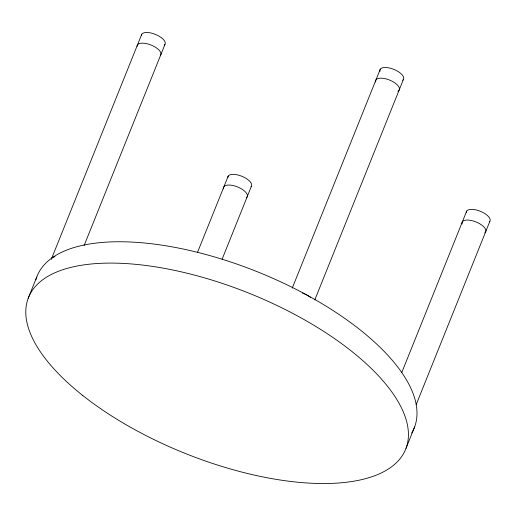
<?xml version="1.0" encoding="UTF-8"?>
<svg xmlns="http://www.w3.org/2000/svg" width="516" height="516" viewBox="0 0 516 516"><rect width="100%" height="100%" fill="white"/><g stroke="black" fill="none" stroke-linecap="round" stroke-linejoin="round"><path stroke-width="0.77" d="M164.92 44.518L84.102 245.564M251.35 186.392L222.106 259.219M403.389 79.522L314.779 299.944M489.826 221.396L416.206 404.557M28.199 298.3L36.784 276.95M51.664 258.374L141.771 34.217M197.557 252.253L228.207 176.091M292.237 288.147L380.247 69.221M401.796 372.468L466.683 211.102M406.015 448.327L414.593 426.977M51.297 259.355A12.707 5.392 21.9 0 1 55.031 256.729M35.823 279.878A203.265 86.224 21.9 0 1 259.987 272.829A203.265 86.224 21.9 0 1 411.645 433.072M137.108 46.44A12.707 5.392 21.9 0 1 150.891 44.969A12.707 5.392 21.9 0 1 160.295 55.593M302.434 293.049A12.707 5.392 21.9 0 1 310.406 297.39M462.123 223.938A12.707 5.392 21.9 0 1 475.726 221.828A12.707 5.392 21.9 0 1 484.788 232.819M141.397 35.765A12.707 5.392 21.9 0 1 155.709 34.514A12.707 5.392 21.9 0 1 164.178 45.26M466.303 212.65A12.707 5.392 21.9 0 1 480.086 211.179A12.707 5.392 21.9 0 1 489.497 221.803M375.693 82.063A12.707 5.392 21.9 0 1 389.825 80.167A12.707 5.392 21.9 0 1 397.862 91.242M379.982 71.389A12.707 5.392 21.9 0 1 393.585 69.279A12.707 5.392 21.9 0 1 402.648 80.27M223.647 188.933A12.707 5.392 21.9 0 1 237.25 186.818A12.707 5.392 21.9 0 1 246.319 197.815M227.833 177.639A12.707 5.392 21.9 0 1 241.611 176.175A12.707 5.392 21.9 0 1 251.021 186.792M82.786 395.52A203.265 86.224 21.9 0 0 402.254 455.705A203.265 86.224 21.9 0 0 166.281 268.713A203.265 86.224 21.9 0 0 82.786 395.52"/></g></svg>
